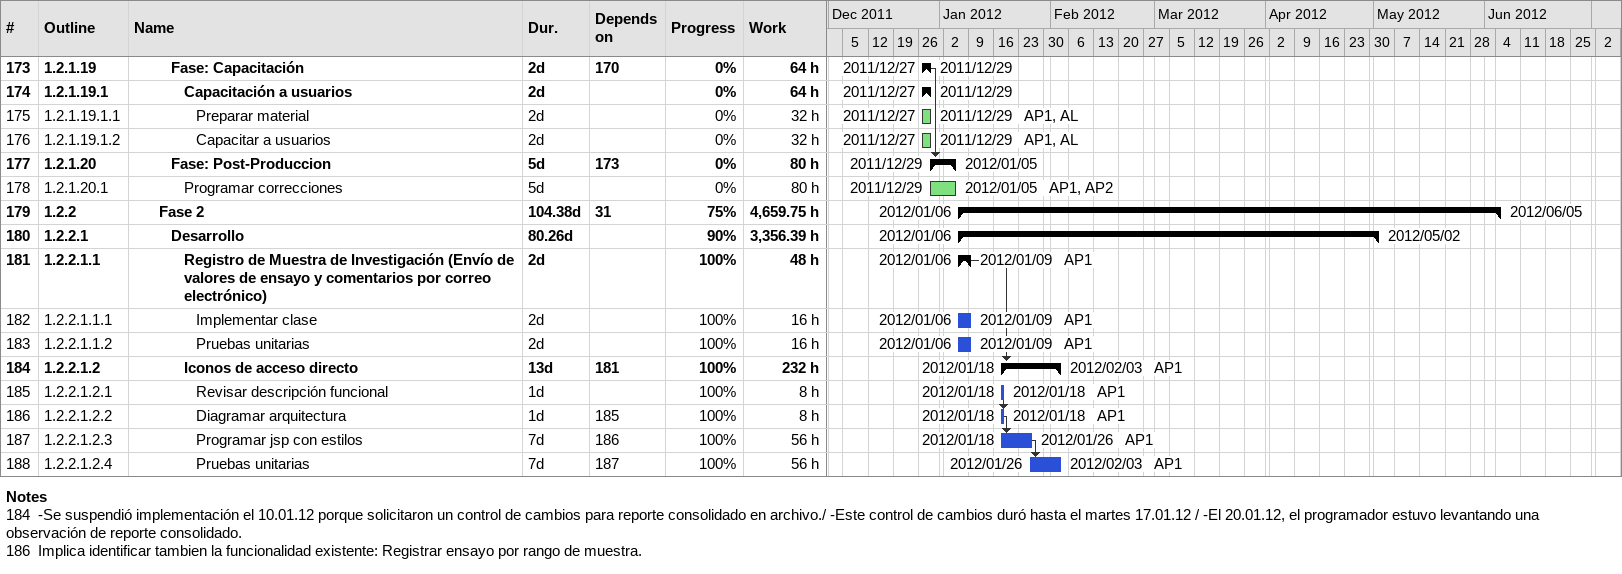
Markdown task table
| ID | WBS | Task | Duration | Start | Finish | Predecessors | Resources | % complete | Work (h) |
|---|---|---|---|---|---|---|---|---|---|
| 173 | 1.2.1.19 | **Fase: Capacitación** | 2d | 2011-12-27 | 2011-12-29 | 170 |  | 0 | 64 |
| 174 | 1.2.1.19.1 | **Capacitación a usuarios** | 2d | 2011-12-27 | 2011-12-29 |  |  | 0 | 64 |
| 175 | 1.2.1.19.1.1 | Preparar material | 2d | 2011-12-27 | 2011-12-29 |  | AP1, AL | 0 | 32 |
| 176 | 1.2.1.19.1.2 | Capacitar a usuarios | 2d | 2011-12-27 | 2011-12-29 |  | AP1, AL | 0 | 32 |
| 177 | 1.2.1.20 | **Fase: Post-Produccion** | 5d | 2011-12-29 | 2012-01-05 | 173 |  | 0 | 80 |
| 178 | 1.2.1.20.1 | Programar correcciones | 5d | 2011-12-29 | 2012-01-05 |  | AP1, AP2 | 0 | 80 |
| 179 | 1.2.2 | **Fase 2** | 104.38d | 2012-01-06 | 2012-06-05 | 31 |  | 75 | 4659.75 |
| 180 | 1.2.2.1 | **Desarrollo** | 80.26d | 2012-01-06 | 2012-05-02 |  |  | 90 | 3356.39 |
| 181 | 1.2.2.1.1 | **Registro de Muestra de Investigación (Envío de valores de ensayo y comentarios por correo electrónico)** | 2d | 2012-01-06 | 2012-01-09 |  | AP1 | 100 | 48 |
| 182 | 1.2.2.1.1.1 | Implementar clase | 2d | 2012-01-06 | 2012-01-09 |  | AP1 | 100 | 16 |
| 183 | 1.2.2.1.1.2 | Pruebas unitarias | 2d | 2012-01-06 | 2012-01-09 |  | AP1 | 100 | 16 |
| 184 | 1.2.2.1.2 | **Iconos de acceso directo** | 13d | 2012-01-18 | 2012-02-03 | 181 | AP1 | 100 | 232 |
| 185 | 1.2.2.1.2.1 | Revisar descripción funcional | 1d | 2012-01-18 | 2012-01-18 |  | AP1 | 100 | 8 |
| 186 | 1.2.2.1.2.2 | Diagramar arquitectura | 1d | 2012-01-18 | 2012-01-18 | 185 | AP1 | 100 | 8 |
| 187 | 1.2.2.1.2.3 | Programar jsp con estilos | 7d | 2012-01-18 | 2012-01-26 | 186 | AP1 | 100 | 56 |
| 188 | 1.2.2.1.2.4 | Pruebas unitarias | 7d | 2012-01-26 | 2012-02-03 | 187 | AP1 | 100 | 56 |

Notes
- 184: -Se suspendió implementación el 10.01.12 porque solicitaron un control de cambios para reporte consolidado en archivo./ -Este control de cambios duró hasta el martes 17.01.12 / -El 20.01.12, el programador estuvo levantando una observación de reporte consolidado.
- 186: Implica identificar tambien la funcionalidad existente: Registrar ensayo por rango de muestra.
